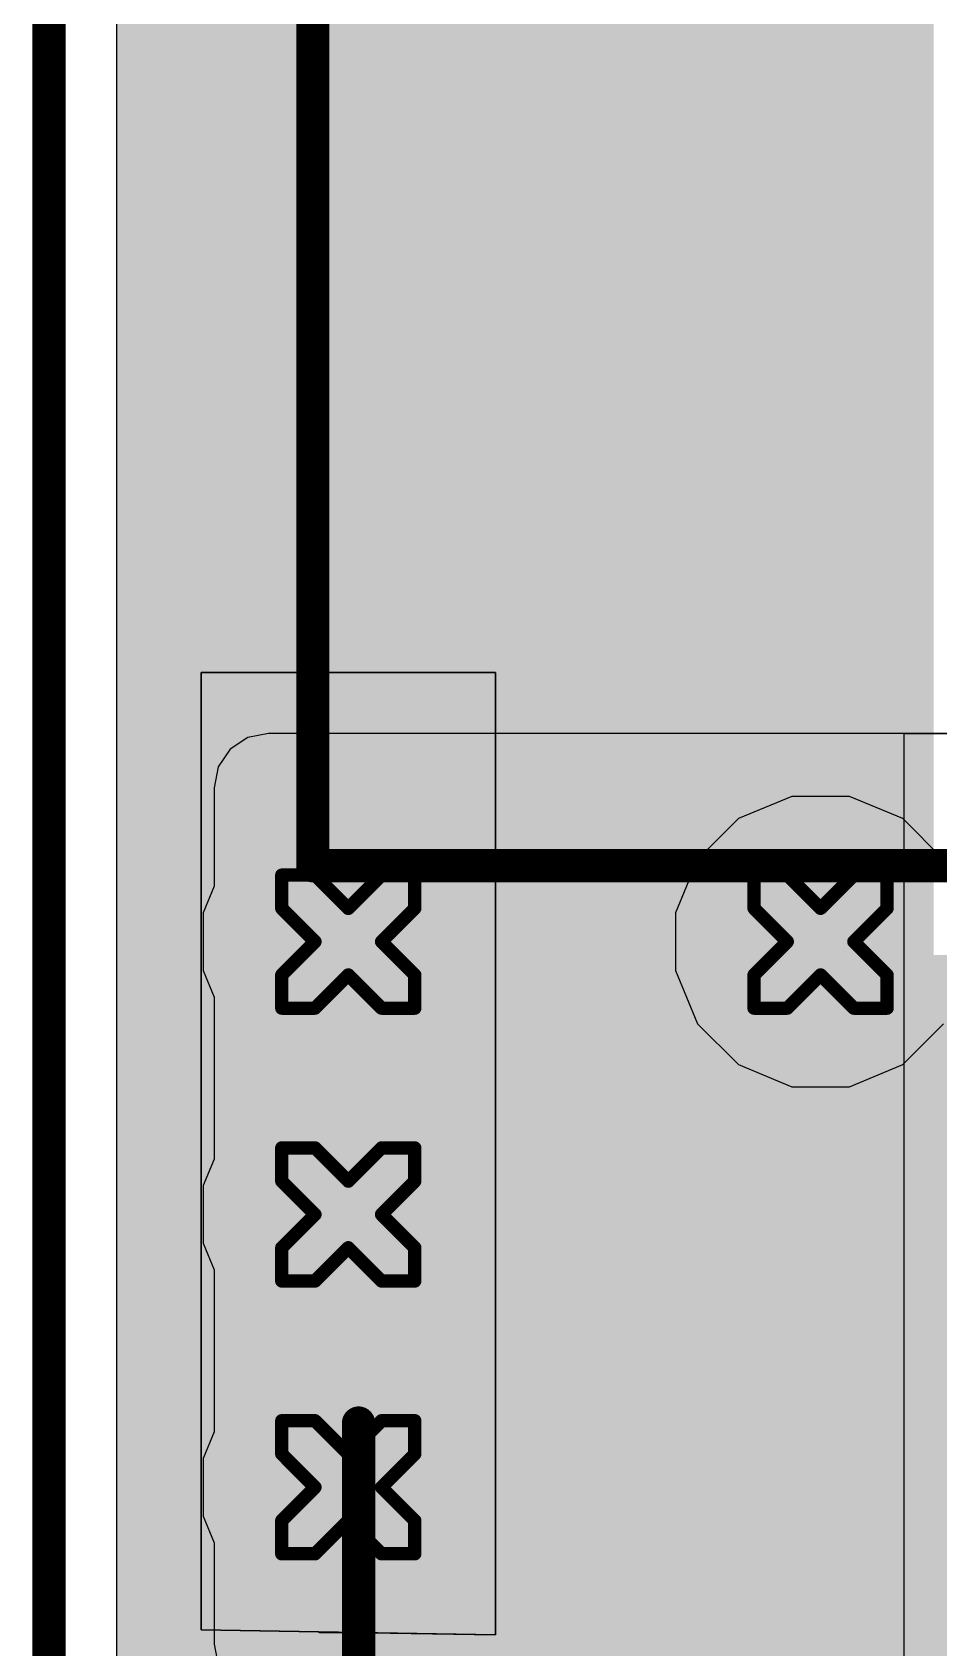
# Model space of a CAD drawing. Header units: inches. Extents: x -6 to 328, y -6 to 90.
# Drawn here: x -5.71 to -2.25, y 20.48 to 26.65 of the extents above; entities that cross this region are included whole.
import ezdxf

# ---------------------------------------------------------------- set-up
doc = ezdxf.new("R2010")
doc.units = ezdxf.units.IN
for name, color, linetype in [('Board Outline', 216, 'Continuous'), ('Bottom Layer', 5, 'Continuous'), ('Drill Drawing', 1, 'Continuous'), ('GND', 76, 'Continuous'), ('PWR', 16, 'Continuous'), ('Top Layer', 1, 'Continuous'), ('Top Overlay', 2, 'Continuous'), ('Top Paste', 8, 'Continuous'), ('Top Solder', 216, 'Continuous'), ('Via Holes', 16, 'Continuous')]:
    doc.layers.add(name, color=color, linetype=linetype)

# ---------------------------------------------------------------- blocks, each defined once
blk = doc.blocks.new('FEXL0550A_150M_46')
at = {"layer": 'Top Layer'}
for points in [[(-2.25, 2.35), (-1, 2.35), (-1, -2.35), (-2.25, -2.35)], [(1, 2.35), (2.25, 2.35), (2.25, -2.35), (1, -2.35)]]:
    blk.add_hatch(color=1, dxfattribs=at).paths.add_polyline_path(points)
at = {"layer": 'Top Paste'}
for points in [[(-2.25, 2.35), (-1, 2.35), (-1, -2.35), (-2.25, -2.35)], [(1, 2.35), (2.25, 2.35), (2.25, -2.35), (1, -2.35)]]:
    blk.add_hatch(color=8, dxfattribs=at).paths.add_polyline_path(points)
at = {"layer": 'Top Solder'}
for points in [[(-2.3516, 2.4516), (-0.8984, 2.4516), (-0.8984, -2.4516), (-2.3516, -2.4516)], [(0.8984, 2.4516), (2.3516, 2.4516), (2.3516, -2.4516), (0.8984, -2.4516)]]:
    blk.add_hatch(color=216, dxfattribs=at).paths.add_polyline_path(points)
at = {"layer": 'Top Overlay'}
for points in [[(-2.8024, 2.6992, 0.127, 0.127, 0), (2.8024, 2.6992, 0.127, 0.127, 0)], [(-2.8024, -2.6924, 0.127, 0.127, 0), (-2.8024, 2.6992, 0.127, 0.127, 0)], [(2.8024, -2.6924, 0.127, 0.127, 0), (2.8024, 2.6992, 0.127, 0.127, 0)], [(-2.794, -2.6924, 0.127, 0.127, 0), (2.8024, -2.6924, 0.127, 0.127, 0)]]:
    blk.add_lwpolyline(points, format="xyseb", dxfattribs=at)
for points in [[(-2.8341, 2.6992, 0.0635, 0.0635, 1), (-2.7706, 2.6992, 0.0635, 0.0635, 1)], [(-2.8341, 2.6992, 0.0635, 0.0635, 1), (-2.7706, 2.6992, 0.0635, 0.0635, 1)], [(2.7706, 2.6992, 0.0635, 0.0635, 1), (2.8341, 2.6992, 0.0635, 0.0635, 1)], [(2.7706, 2.6992, 0.0635, 0.0635, 1), (2.8341, 2.6992, 0.0635, 0.0635, 1)], [(-2.8341, -2.6924, 0.0635, 0.0635, 1), (-2.7706, -2.6924, 0.0635, 0.0635, 1)], [(-2.8258, -2.6924, 0.0635, 0.0635, 1), (-2.7622, -2.6924, 0.0635, 0.0635, 1)], [(2.7706, -2.6924, 0.0635, 0.0635, 1), (2.8341, -2.6924, 0.0635, 0.0635, 1)], [(2.7706, -2.6924, 0.0635, 0.0635, 1), (2.8341, -2.6924, 0.0635, 0.0635, 1)]]:
    blk.add_lwpolyline(points, format="xyseb", close=True, dxfattribs=at)
blk = doc.blocks.new('SMA_58')
at = {"layer": 'Top Layer'}
blk.add_hatch(color=1, dxfattribs=at).paths.add_polyline_path([(-3.25, 0.85), (-0.75, 0.85), (-0.75, -0.85), (-3.25, -0.85)])
at = {"layer": 'Top Overlay'}
for points in [[(-4.445, -1.4215), (-3.278, -1.4215), (-3.278, 1.422), (-4.445, 1.422)], [(-3.2999, -1.4219), (-2.5959, -1.4219), (-2.5959, -0.924), (-3.2999, -0.924)]]:
    blk.add_hatch(color=2, dxfattribs=at).paths.add_polyline_path(points)
at = {"layer": 'Top Paste'}
blk.add_hatch(color=8, dxfattribs=at).paths.add_polyline_path([(-3.25, 0.85), (-0.75, 0.85), (-0.75, -0.85), (-3.25, -0.85)])
at = {"layer": 'Top Solder'}
blk.add_hatch(color=216, dxfattribs=at).paths.add_polyline_path([(-3.3516, 0.9516), (-0.6484, 0.9516), (-0.6484, -0.9516), (-3.3516, -0.9516)])
at = {"layer": 'Top Overlay'}
blk.add_lwpolyline([(2.0612, -1.3577, 0.127, 0.127, 0), (-2.6581, -1.3577, 0.127, 0.127, 0)], format="xyseb", dxfattribs=at)
blk.add_lwpolyline([(-2.6899, -1.3577, 0.0635, 0.0635, 1), (-2.6264, -1.3577, 0.0635, 0.0635, 1)], format="xyseb", close=True, dxfattribs=at)

msp = doc.modelspace()

# ---------------------------------------------------------------- hatches: boundary and pattern name
at = {"layer": 'Bottom Layer'}
for points in [[(-5.391, 20.1676), (-2.2718, 20.1676), (-2.2718, 28.3464), (-5.391, 28.3464)], [(-4.888, 20.8788), (-0.3922, 20.8788), (-0.3922, 22.5044), (-4.888, 22.5044)]]:
    msp.add_hatch(color=5, dxfattribs=at).paths.add_polyline_path(points)
h = msp.add_hatch(color=5, dxfattribs=at)
edge = h.paths.add_edge_path()
edge.add_arc((-4.507, 23.1798), 0.3, 0, 360)
h = msp.add_hatch(color=5, dxfattribs=at)
edge = h.paths.add_edge_path()
edge.add_arc((-2.7036, 23.1798), 0.3, 0, 360)
h = msp.add_hatch(color=5, dxfattribs=at)
edge = h.paths.add_edge_path()
edge.add_arc((-4.507, 22.1384), 0.3, 0, 360)
h = msp.add_hatch(color=5, dxfattribs=at)
edge = h.paths.add_edge_path()
edge.add_arc((-4.507, 21.097), 0.3, 0, 360)
at = {"layer": 'GND'}
h = msp.add_hatch(color=76, dxfattribs=at)
edge = h.paths.add_edge_path()
edge.add_arc((-4.507, 23.1798), 0.3, 0, 360)
h = msp.add_hatch(color=76, dxfattribs=at)
edge = h.paths.add_edge_path()
edge.add_arc((-2.7036, 23.1798), 0.3, 0, 360)
h = msp.add_hatch(color=76, dxfattribs=at)
edge = h.paths.add_edge_path()
edge.add_arc((-4.507, 22.1384), 0.3, 0, 360)
h = msp.add_hatch(color=76, dxfattribs=at)
edge = h.paths.add_edge_path()
edge.add_arc((-4.507, 21.097), 0.3, 0, 360)
at = {"layer": 'PWR'}
for points in [[(-4.8118, 20.4978), (-2.3845, 20.4978), (-2.3845, 23.7675), (-4.8118, 23.7675)], [(-4.8118, 20.4978), (-0.456, 20.4978), (-0.456, 22.5044), (-4.8118, 22.5044)]]:
    msp.add_hatch(color=16, dxfattribs=at).paths.add_polyline_path(points)
h = msp.add_hatch(color=16, dxfattribs=at)
edge = h.paths.add_edge_path()
edge.add_arc((-4.507, 23.1798), 0.3, 0, 360)
h = msp.add_hatch(color=16, dxfattribs=at)
edge = h.paths.add_edge_path()
edge.add_arc((-2.7036, 23.1798), 0.3, 0, 360)
h = msp.add_hatch(color=16, dxfattribs=at)
edge = h.paths.add_edge_path()
edge.add_arc((-4.507, 22.1384), 0.3, 0, 360)
h = msp.add_hatch(color=16, dxfattribs=at)
edge = h.paths.add_edge_path()
edge.add_arc((-4.507, 21.097), 0.3, 0, 360)
at = {"layer": 'Top Layer'}
for points in [[(-5.391, 19.434), (-2.3742, 19.434), (-2.3742, 28.854), (-5.391, 28.854)], [(-4.89, 20.5486), (0.6692, 20.5486), (0.6692, 22.479), (-4.89, 22.479)]]:
    msp.add_hatch(color=1, dxfattribs=at).paths.add_polyline_path(points)
h = msp.add_hatch(color=1, dxfattribs=at)
edge = h.paths.add_edge_path()
edge.add_arc((-4.507, 23.1798), 0.3, 0, 360)
h = msp.add_hatch(color=1, dxfattribs=at)
edge = h.paths.add_edge_path()
edge.add_arc((-2.7036, 23.1798), 0.3, 0, 360)
h = msp.add_hatch(color=1, dxfattribs=at)
edge = h.paths.add_edge_path()
edge.add_arc((-4.507, 22.1384), 0.3, 0, 360)
h = msp.add_hatch(color=1, dxfattribs=at)
edge = h.paths.add_edge_path()
edge.add_arc((-4.507, 21.097), 0.3, 0, 360)
at = {"layer": 'Via Holes'}
h = msp.add_hatch(color=7, dxfattribs=at)
edge = h.paths.add_edge_path()
edge.add_arc((-4.507, 23.1798), 0.15, 0, 360)
h = msp.add_hatch(color=7, dxfattribs=at)
edge = h.paths.add_edge_path()
edge.add_arc((-2.7036, 23.1798), 0.15, 0, 360)
h = msp.add_hatch(color=7, dxfattribs=at)
edge = h.paths.add_edge_path()
edge.add_arc((-4.507, 22.1384), 0.15, 0, 360)
h = msp.add_hatch(color=7, dxfattribs=at)
edge = h.paths.add_edge_path()
edge.add_arc((-4.507, 21.097), 0.15, 0, 360)

# ---------------------------------------------------------------- linework, layer by layer
at = {"layer": 'Board Outline'}
msp.add_lwpolyline([(-5.65, 32.4074, 0.127, 0.127, 0), (-5.65, -1.4074, 0.127, 0.127, 0)], format="xyseb", dxfattribs=at)
at = {"layer": 'Drill Drawing'}
for points in [[(-4.761, 23.3068, 0.0508, 0.0508, 0), (-4.761, 23.4338, 0.0508, 0.0508, 0)], [(-4.761, 23.4338, 0.0508, 0.0508, 0), (-4.634, 23.4338, 0.0508, 0.0508, 0)], [(-4.634, 23.4338, 0.0508, 0.0508, 0), (-4.507, 23.3068, 0.0508, 0.0508, 0)], [(-4.507, 23.3068, 0.0508, 0.0508, 0), (-4.38, 23.4338, 0.0508, 0.0508, 0)], [(-4.38, 23.4338, 0.0508, 0.0508, 0), (-4.253, 23.4338, 0.0508, 0.0508, 0)], [(-4.253, 23.3068, 0.0508, 0.0508, 0), (-4.253, 23.4338, 0.0508, 0.0508, 0)], [(-2.9576, 23.3068, 0.0508, 0.0508, 0), (-2.9576, 23.4338, 0.0508, 0.0508, 0)], [(-2.9576, 23.4338, 0.0508, 0.0508, 0), (-2.8306, 23.4338, 0.0508, 0.0508, 0)], [(-2.8306, 23.4338, 0.0508, 0.0508, 0), (-2.7036, 23.3068, 0.0508, 0.0508, 0)], [(-2.7036, 23.3068, 0.0508, 0.0508, 0), (-2.5766, 23.4338, 0.0508, 0.0508, 0)], [(-2.5766, 23.4338, 0.0508, 0.0508, 0), (-2.4496, 23.4338, 0.0508, 0.0508, 0)], [(-2.4496, 23.3068, 0.0508, 0.0508, 0), (-2.4496, 23.4338, 0.0508, 0.0508, 0)], [(-4.761, 23.3068, 0.0508, 0.0508, 0), (-4.634, 23.1798, 0.0508, 0.0508, 0)], [(-4.38, 23.1798, 0.0508, 0.0508, 0), (-4.253, 23.3068, 0.0508, 0.0508, 0)], [(-2.9576, 23.3068, 0.0508, 0.0508, 0), (-2.8306, 23.1798, 0.0508, 0.0508, 0)], [(-2.5766, 23.1798, 0.0508, 0.0508, 0), (-2.4496, 23.3068, 0.0508, 0.0508, 0)], [(-4.761, 23.0528, 0.0508, 0.0508, 0), (-4.634, 23.1798, 0.0508, 0.0508, 0)], [(-4.38, 23.1798, 0.0508, 0.0508, 0), (-4.253, 23.0528, 0.0508, 0.0508, 0)], [(-2.9576, 23.0528, 0.0508, 0.0508, 0), (-2.8306, 23.1798, 0.0508, 0.0508, 0)], [(-2.5766, 23.1798, 0.0508, 0.0508, 0), (-2.4496, 23.0528, 0.0508, 0.0508, 0)], [(-4.761, 22.9258, 0.0508, 0.0508, 0), (-4.761, 23.0528, 0.0508, 0.0508, 0)], [(-4.634, 22.9258, 0.0508, 0.0508, 0), (-4.507, 23.0528, 0.0508, 0.0508, 0)], [(-4.507, 23.0528, 0.0508, 0.0508, 0), (-4.38, 22.9258, 0.0508, 0.0508, 0)], [(-4.253, 22.9258, 0.0508, 0.0508, 0), (-4.253, 23.0528, 0.0508, 0.0508, 0)], [(-2.9576, 22.9258, 0.0508, 0.0508, 0), (-2.9576, 23.0528, 0.0508, 0.0508, 0)], [(-2.8306, 22.9258, 0.0508, 0.0508, 0), (-2.7036, 23.0528, 0.0508, 0.0508, 0)], [(-2.7036, 23.0528, 0.0508, 0.0508, 0), (-2.5766, 22.9258, 0.0508, 0.0508, 0)], [(-2.4496, 22.9258, 0.0508, 0.0508, 0), (-2.4496, 23.0528, 0.0508, 0.0508, 0)], [(-4.761, 22.9258, 0.0508, 0.0508, 0), (-4.634, 22.9258, 0.0508, 0.0508, 0)], [(-4.38, 22.9258, 0.0508, 0.0508, 0), (-4.253, 22.9258, 0.0508, 0.0508, 0)], [(-2.9576, 22.9258, 0.0508, 0.0508, 0), (-2.8306, 22.9258, 0.0508, 0.0508, 0)], [(-2.5766, 22.9258, 0.0508, 0.0508, 0), (-2.4496, 22.9258, 0.0508, 0.0508, 0)], [(-4.761, 22.2654, 0.0508, 0.0508, 0), (-4.761, 22.3924, 0.0508, 0.0508, 0)], [(-4.761, 22.3924, 0.0508, 0.0508, 0), (-4.634, 22.3924, 0.0508, 0.0508, 0)], [(-4.634, 22.3924, 0.0508, 0.0508, 0), (-4.507, 22.2654, 0.0508, 0.0508, 0)], [(-4.507, 22.2654, 0.0508, 0.0508, 0), (-4.38, 22.3924, 0.0508, 0.0508, 0)], [(-4.38, 22.3924, 0.0508, 0.0508, 0), (-4.253, 22.3924, 0.0508, 0.0508, 0)], [(-4.253, 22.2654, 0.0508, 0.0508, 0), (-4.253, 22.3924, 0.0508, 0.0508, 0)], [(-4.761, 22.2654, 0.0508, 0.0508, 0), (-4.634, 22.1384, 0.0508, 0.0508, 0)], [(-4.38, 22.1384, 0.0508, 0.0508, 0), (-4.253, 22.2654, 0.0508, 0.0508, 0)], [(-4.761, 22.0114, 0.0508, 0.0508, 0), (-4.634, 22.1384, 0.0508, 0.0508, 0)], [(-4.38, 22.1384, 0.0508, 0.0508, 0), (-4.253, 22.0114, 0.0508, 0.0508, 0)], [(-4.761, 21.8844, 0.0508, 0.0508, 0), (-4.761, 22.0114, 0.0508, 0.0508, 0)], [(-4.634, 21.8844, 0.0508, 0.0508, 0), (-4.507, 22.0114, 0.0508, 0.0508, 0)], [(-4.507, 22.0114, 0.0508, 0.0508, 0), (-4.38, 21.8844, 0.0508, 0.0508, 0)], [(-4.253, 21.8844, 0.0508, 0.0508, 0), (-4.253, 22.0114, 0.0508, 0.0508, 0)], [(-4.761, 21.8844, 0.0508, 0.0508, 0), (-4.634, 21.8844, 0.0508, 0.0508, 0)], [(-4.38, 21.8844, 0.0508, 0.0508, 0), (-4.253, 21.8844, 0.0508, 0.0508, 0)], [(-4.761, 21.224, 0.0508, 0.0508, 0), (-4.761, 21.351, 0.0508, 0.0508, 0)], [(-4.761, 21.351, 0.0508, 0.0508, 0), (-4.634, 21.351, 0.0508, 0.0508, 0)], [(-4.634, 21.351, 0.0508, 0.0508, 0), (-4.507, 21.224, 0.0508, 0.0508, 0)], [(-4.507, 21.224, 0.0508, 0.0508, 0), (-4.38, 21.351, 0.0508, 0.0508, 0)], [(-4.38, 21.351, 0.0508, 0.0508, 0), (-4.253, 21.351, 0.0508, 0.0508, 0)], [(-4.253, 21.224, 0.0508, 0.0508, 0), (-4.253, 21.351, 0.0508, 0.0508, 0)], [(-4.761, 21.224, 0.0508, 0.0508, 0), (-4.634, 21.097, 0.0508, 0.0508, 0)], [(-4.38, 21.097, 0.0508, 0.0508, 0), (-4.253, 21.224, 0.0508, 0.0508, 0)], [(-4.761, 20.97, 0.0508, 0.0508, 0), (-4.634, 21.097, 0.0508, 0.0508, 0)], [(-4.38, 21.097, 0.0508, 0.0508, 0), (-4.253, 20.97, 0.0508, 0.0508, 0)], [(-4.761, 20.843, 0.0508, 0.0508, 0), (-4.761, 20.97, 0.0508, 0.0508, 0)], [(-4.634, 20.843, 0.0508, 0.0508, 0), (-4.507, 20.97, 0.0508, 0.0508, 0)], [(-4.507, 20.97, 0.0508, 0.0508, 0), (-4.38, 20.843, 0.0508, 0.0508, 0)], [(-4.253, 20.843, 0.0508, 0.0508, 0), (-4.253, 20.97, 0.0508, 0.0508, 0)], [(-4.761, 20.843, 0.0508, 0.0508, 0), (-4.634, 20.843, 0.0508, 0.0508, 0)], [(-4.38, 20.843, 0.0508, 0.0508, 0), (-4.253, 20.843, 0.0508, 0.0508, 0)]]:
    msp.add_lwpolyline(points, format="xyseb", dxfattribs=at)
for points in [[(-4.7737, 23.4338, 0.0254, 0.0254, 1), (-4.7483, 23.4338, 0.0254, 0.0254, 1)], [(-4.7737, 23.4338, 0.0254, 0.0254, 1), (-4.7483, 23.4338, 0.0254, 0.0254, 1)], [(-4.6467, 23.4338, 0.0254, 0.0254, 1), (-4.6213, 23.4338, 0.0254, 0.0254, 1)], [(-4.6467, 23.4338, 0.0254, 0.0254, 1), (-4.6213, 23.4338, 0.0254, 0.0254, 1)], [(-4.3927, 23.4338, 0.0254, 0.0254, 1), (-4.3673, 23.4338, 0.0254, 0.0254, 1)], [(-4.3927, 23.4338, 0.0254, 0.0254, 1), (-4.3673, 23.4338, 0.0254, 0.0254, 1)], [(-4.2657, 23.4338, 0.0254, 0.0254, 1), (-4.2403, 23.4338, 0.0254, 0.0254, 1)], [(-4.2657, 23.4338, 0.0254, 0.0254, 1), (-4.2403, 23.4338, 0.0254, 0.0254, 1)], [(-2.9703, 23.4338, 0.0254, 0.0254, 1), (-2.9449, 23.4338, 0.0254, 0.0254, 1)], [(-2.9703, 23.4338, 0.0254, 0.0254, 1), (-2.9449, 23.4338, 0.0254, 0.0254, 1)], [(-2.8433, 23.4338, 0.0254, 0.0254, 1), (-2.8179, 23.4338, 0.0254, 0.0254, 1)], [(-2.8433, 23.4338, 0.0254, 0.0254, 1), (-2.8179, 23.4338, 0.0254, 0.0254, 1)], [(-2.5893, 23.4338, 0.0254, 0.0254, 1), (-2.5639, 23.4338, 0.0254, 0.0254, 1)], [(-2.5893, 23.4338, 0.0254, 0.0254, 1), (-2.5639, 23.4338, 0.0254, 0.0254, 1)], [(-2.4623, 23.4338, 0.0254, 0.0254, 1), (-2.4369, 23.4338, 0.0254, 0.0254, 1)], [(-2.4623, 23.4338, 0.0254, 0.0254, 1), (-2.4369, 23.4338, 0.0254, 0.0254, 1)], [(-4.7737, 23.3068, 0.0254, 0.0254, 1), (-4.7483, 23.3068, 0.0254, 0.0254, 1)], [(-4.7737, 23.3068, 0.0254, 0.0254, 1), (-4.7483, 23.3068, 0.0254, 0.0254, 1)], [(-4.5197, 23.3068, 0.0254, 0.0254, 1), (-4.4943, 23.3068, 0.0254, 0.0254, 1)], [(-4.5197, 23.3068, 0.0254, 0.0254, 1), (-4.4943, 23.3068, 0.0254, 0.0254, 1)], [(-4.2657, 23.3068, 0.0254, 0.0254, 1), (-4.2403, 23.3068, 0.0254, 0.0254, 1)], [(-4.2657, 23.3068, 0.0254, 0.0254, 1), (-4.2403, 23.3068, 0.0254, 0.0254, 1)], [(-2.9703, 23.3068, 0.0254, 0.0254, 1), (-2.9449, 23.3068, 0.0254, 0.0254, 1)], [(-2.9703, 23.3068, 0.0254, 0.0254, 1), (-2.9449, 23.3068, 0.0254, 0.0254, 1)], [(-2.7163, 23.3068, 0.0254, 0.0254, 1), (-2.6909, 23.3068, 0.0254, 0.0254, 1)], [(-2.7163, 23.3068, 0.0254, 0.0254, 1), (-2.6909, 23.3068, 0.0254, 0.0254, 1)], [(-2.4623, 23.3068, 0.0254, 0.0254, 1), (-2.4369, 23.3068, 0.0254, 0.0254, 1)], [(-2.4623, 23.3068, 0.0254, 0.0254, 1), (-2.4369, 23.3068, 0.0254, 0.0254, 1)], [(-4.6467, 23.1798, 0.0254, 0.0254, 1), (-4.6213, 23.1798, 0.0254, 0.0254, 1)], [(-4.6467, 23.1798, 0.0254, 0.0254, 1), (-4.6213, 23.1798, 0.0254, 0.0254, 1)], [(-4.3927, 23.1798, 0.0254, 0.0254, 1), (-4.3673, 23.1798, 0.0254, 0.0254, 1)], [(-4.3927, 23.1798, 0.0254, 0.0254, 1), (-4.3673, 23.1798, 0.0254, 0.0254, 1)], [(-2.8433, 23.1798, 0.0254, 0.0254, 1), (-2.8179, 23.1798, 0.0254, 0.0254, 1)], [(-2.8433, 23.1798, 0.0254, 0.0254, 1), (-2.8179, 23.1798, 0.0254, 0.0254, 1)], [(-2.5893, 23.1798, 0.0254, 0.0254, 1), (-2.5639, 23.1798, 0.0254, 0.0254, 1)], [(-2.5893, 23.1798, 0.0254, 0.0254, 1), (-2.5639, 23.1798, 0.0254, 0.0254, 1)], [(-4.7737, 23.0528, 0.0254, 0.0254, 1), (-4.7483, 23.0528, 0.0254, 0.0254, 1)], [(-4.7737, 23.0528, 0.0254, 0.0254, 1), (-4.7483, 23.0528, 0.0254, 0.0254, 1)], [(-4.5197, 23.0528, 0.0254, 0.0254, 1), (-4.4943, 23.0528, 0.0254, 0.0254, 1)], [(-4.5197, 23.0528, 0.0254, 0.0254, 1), (-4.4943, 23.0528, 0.0254, 0.0254, 1)], [(-4.2657, 23.0528, 0.0254, 0.0254, 1), (-4.2403, 23.0528, 0.0254, 0.0254, 1)], [(-4.2657, 23.0528, 0.0254, 0.0254, 1), (-4.2403, 23.0528, 0.0254, 0.0254, 1)], [(-2.9703, 23.0528, 0.0254, 0.0254, 1), (-2.9449, 23.0528, 0.0254, 0.0254, 1)], [(-2.9703, 23.0528, 0.0254, 0.0254, 1), (-2.9449, 23.0528, 0.0254, 0.0254, 1)], [(-2.7163, 23.0528, 0.0254, 0.0254, 1), (-2.6909, 23.0528, 0.0254, 0.0254, 1)], [(-2.7163, 23.0528, 0.0254, 0.0254, 1), (-2.6909, 23.0528, 0.0254, 0.0254, 1)], [(-2.4623, 23.0528, 0.0254, 0.0254, 1), (-2.4369, 23.0528, 0.0254, 0.0254, 1)], [(-2.4623, 23.0528, 0.0254, 0.0254, 1), (-2.4369, 23.0528, 0.0254, 0.0254, 1)], [(-4.7737, 22.9258, 0.0254, 0.0254, 1), (-4.7483, 22.9258, 0.0254, 0.0254, 1)], [(-4.7737, 22.9258, 0.0254, 0.0254, 1), (-4.7483, 22.9258, 0.0254, 0.0254, 1)], [(-4.6467, 22.9258, 0.0254, 0.0254, 1), (-4.6213, 22.9258, 0.0254, 0.0254, 1)], [(-4.6467, 22.9258, 0.0254, 0.0254, 1), (-4.6213, 22.9258, 0.0254, 0.0254, 1)], [(-4.3927, 22.9258, 0.0254, 0.0254, 1), (-4.3673, 22.9258, 0.0254, 0.0254, 1)], [(-4.3927, 22.9258, 0.0254, 0.0254, 1), (-4.3673, 22.9258, 0.0254, 0.0254, 1)], [(-4.2657, 22.9258, 0.0254, 0.0254, 1), (-4.2403, 22.9258, 0.0254, 0.0254, 1)], [(-4.2657, 22.9258, 0.0254, 0.0254, 1), (-4.2403, 22.9258, 0.0254, 0.0254, 1)], [(-2.9703, 22.9258, 0.0254, 0.0254, 1), (-2.9449, 22.9258, 0.0254, 0.0254, 1)], [(-2.9703, 22.9258, 0.0254, 0.0254, 1), (-2.9449, 22.9258, 0.0254, 0.0254, 1)], [(-2.8433, 22.9258, 0.0254, 0.0254, 1), (-2.8179, 22.9258, 0.0254, 0.0254, 1)], [(-2.8433, 22.9258, 0.0254, 0.0254, 1), (-2.8179, 22.9258, 0.0254, 0.0254, 1)], [(-2.5893, 22.9258, 0.0254, 0.0254, 1), (-2.5639, 22.9258, 0.0254, 0.0254, 1)], [(-2.5893, 22.9258, 0.0254, 0.0254, 1), (-2.5639, 22.9258, 0.0254, 0.0254, 1)], [(-2.4623, 22.9258, 0.0254, 0.0254, 1), (-2.4369, 22.9258, 0.0254, 0.0254, 1)], [(-2.4623, 22.9258, 0.0254, 0.0254, 1), (-2.4369, 22.9258, 0.0254, 0.0254, 1)], [(-4.7737, 22.3924, 0.0254, 0.0254, 1), (-4.7483, 22.3924, 0.0254, 0.0254, 1)], [(-4.7737, 22.3924, 0.0254, 0.0254, 1), (-4.7483, 22.3924, 0.0254, 0.0254, 1)], [(-4.6467, 22.3924, 0.0254, 0.0254, 1), (-4.6213, 22.3924, 0.0254, 0.0254, 1)], [(-4.6467, 22.3924, 0.0254, 0.0254, 1), (-4.6213, 22.3924, 0.0254, 0.0254, 1)], [(-4.3927, 22.3924, 0.0254, 0.0254, 1), (-4.3673, 22.3924, 0.0254, 0.0254, 1)], [(-4.3927, 22.3924, 0.0254, 0.0254, 1), (-4.3673, 22.3924, 0.0254, 0.0254, 1)], [(-4.2657, 22.3924, 0.0254, 0.0254, 1), (-4.2403, 22.3924, 0.0254, 0.0254, 1)], [(-4.2657, 22.3924, 0.0254, 0.0254, 1), (-4.2403, 22.3924, 0.0254, 0.0254, 1)], [(-4.7737, 22.2654, 0.0254, 0.0254, 1), (-4.7483, 22.2654, 0.0254, 0.0254, 1)], [(-4.7737, 22.2654, 0.0254, 0.0254, 1), (-4.7483, 22.2654, 0.0254, 0.0254, 1)], [(-4.5197, 22.2654, 0.0254, 0.0254, 1), (-4.4943, 22.2654, 0.0254, 0.0254, 1)], [(-4.5197, 22.2654, 0.0254, 0.0254, 1), (-4.4943, 22.2654, 0.0254, 0.0254, 1)], [(-4.2657, 22.2654, 0.0254, 0.0254, 1), (-4.2403, 22.2654, 0.0254, 0.0254, 1)], [(-4.2657, 22.2654, 0.0254, 0.0254, 1), (-4.2403, 22.2654, 0.0254, 0.0254, 1)], [(-4.6467, 22.1384, 0.0254, 0.0254, 1), (-4.6213, 22.1384, 0.0254, 0.0254, 1)], [(-4.6467, 22.1384, 0.0254, 0.0254, 1), (-4.6213, 22.1384, 0.0254, 0.0254, 1)], [(-4.3927, 22.1384, 0.0254, 0.0254, 1), (-4.3673, 22.1384, 0.0254, 0.0254, 1)], [(-4.3927, 22.1384, 0.0254, 0.0254, 1), (-4.3673, 22.1384, 0.0254, 0.0254, 1)], [(-4.7737, 22.0114, 0.0254, 0.0254, 1), (-4.7483, 22.0114, 0.0254, 0.0254, 1)], [(-4.7737, 22.0114, 0.0254, 0.0254, 1), (-4.7483, 22.0114, 0.0254, 0.0254, 1)], [(-4.5197, 22.0114, 0.0254, 0.0254, 1), (-4.4943, 22.0114, 0.0254, 0.0254, 1)], [(-4.5197, 22.0114, 0.0254, 0.0254, 1), (-4.4943, 22.0114, 0.0254, 0.0254, 1)], [(-4.2657, 22.0114, 0.0254, 0.0254, 1), (-4.2403, 22.0114, 0.0254, 0.0254, 1)], [(-4.2657, 22.0114, 0.0254, 0.0254, 1), (-4.2403, 22.0114, 0.0254, 0.0254, 1)], [(-4.7737, 21.8844, 0.0254, 0.0254, 1), (-4.7483, 21.8844, 0.0254, 0.0254, 1)], [(-4.7737, 21.8844, 0.0254, 0.0254, 1), (-4.7483, 21.8844, 0.0254, 0.0254, 1)], [(-4.6467, 21.8844, 0.0254, 0.0254, 1), (-4.6213, 21.8844, 0.0254, 0.0254, 1)], [(-4.6467, 21.8844, 0.0254, 0.0254, 1), (-4.6213, 21.8844, 0.0254, 0.0254, 1)], [(-4.3927, 21.8844, 0.0254, 0.0254, 1), (-4.3673, 21.8844, 0.0254, 0.0254, 1)], [(-4.3927, 21.8844, 0.0254, 0.0254, 1), (-4.3673, 21.8844, 0.0254, 0.0254, 1)], [(-4.2657, 21.8844, 0.0254, 0.0254, 1), (-4.2403, 21.8844, 0.0254, 0.0254, 1)], [(-4.2657, 21.8844, 0.0254, 0.0254, 1), (-4.2403, 21.8844, 0.0254, 0.0254, 1)], [(-4.7737, 21.351, 0.0254, 0.0254, 1), (-4.7483, 21.351, 0.0254, 0.0254, 1)], [(-4.7737, 21.351, 0.0254, 0.0254, 1), (-4.7483, 21.351, 0.0254, 0.0254, 1)], [(-4.6467, 21.351, 0.0254, 0.0254, 1), (-4.6213, 21.351, 0.0254, 0.0254, 1)], [(-4.6467, 21.351, 0.0254, 0.0254, 1), (-4.6213, 21.351, 0.0254, 0.0254, 1)], [(-4.3927, 21.351, 0.0254, 0.0254, 1), (-4.3673, 21.351, 0.0254, 0.0254, 1)], [(-4.3927, 21.351, 0.0254, 0.0254, 1), (-4.3673, 21.351, 0.0254, 0.0254, 1)], [(-4.2657, 21.351, 0.0254, 0.0254, 1), (-4.2403, 21.351, 0.0254, 0.0254, 1)], [(-4.2657, 21.351, 0.0254, 0.0254, 1), (-4.2403, 21.351, 0.0254, 0.0254, 1)], [(-4.7737, 21.224, 0.0254, 0.0254, 1), (-4.7483, 21.224, 0.0254, 0.0254, 1)], [(-4.7737, 21.224, 0.0254, 0.0254, 1), (-4.7483, 21.224, 0.0254, 0.0254, 1)], [(-4.5197, 21.224, 0.0254, 0.0254, 1), (-4.4943, 21.224, 0.0254, 0.0254, 1)], [(-4.5197, 21.224, 0.0254, 0.0254, 1), (-4.4943, 21.224, 0.0254, 0.0254, 1)], [(-4.2657, 21.224, 0.0254, 0.0254, 1), (-4.2403, 21.224, 0.0254, 0.0254, 1)], [(-4.2657, 21.224, 0.0254, 0.0254, 1), (-4.2403, 21.224, 0.0254, 0.0254, 1)], [(-4.6467, 21.097, 0.0254, 0.0254, 1), (-4.6213, 21.097, 0.0254, 0.0254, 1)], [(-4.6467, 21.097, 0.0254, 0.0254, 1), (-4.6213, 21.097, 0.0254, 0.0254, 1)], [(-4.3927, 21.097, 0.0254, 0.0254, 1), (-4.3673, 21.097, 0.0254, 0.0254, 1)], [(-4.3927, 21.097, 0.0254, 0.0254, 1), (-4.3673, 21.097, 0.0254, 0.0254, 1)], [(-4.7737, 20.97, 0.0254, 0.0254, 1), (-4.7483, 20.97, 0.0254, 0.0254, 1)], [(-4.7737, 20.97, 0.0254, 0.0254, 1), (-4.7483, 20.97, 0.0254, 0.0254, 1)], [(-4.5197, 20.97, 0.0254, 0.0254, 1), (-4.4943, 20.97, 0.0254, 0.0254, 1)], [(-4.5197, 20.97, 0.0254, 0.0254, 1), (-4.4943, 20.97, 0.0254, 0.0254, 1)], [(-4.2657, 20.97, 0.0254, 0.0254, 1), (-4.2403, 20.97, 0.0254, 0.0254, 1)], [(-4.2657, 20.97, 0.0254, 0.0254, 1), (-4.2403, 20.97, 0.0254, 0.0254, 1)], [(-4.7737, 20.843, 0.0254, 0.0254, 1), (-4.7483, 20.843, 0.0254, 0.0254, 1)], [(-4.7737, 20.843, 0.0254, 0.0254, 1), (-4.7483, 20.843, 0.0254, 0.0254, 1)], [(-4.6467, 20.843, 0.0254, 0.0254, 1), (-4.6213, 20.843, 0.0254, 0.0254, 1)], [(-4.6467, 20.843, 0.0254, 0.0254, 1), (-4.6213, 20.843, 0.0254, 0.0254, 1)], [(-4.3927, 20.843, 0.0254, 0.0254, 1), (-4.3673, 20.843, 0.0254, 0.0254, 1)], [(-4.3927, 20.843, 0.0254, 0.0254, 1), (-4.3673, 20.843, 0.0254, 0.0254, 1)], [(-4.2657, 20.843, 0.0254, 0.0254, 1), (-4.2403, 20.843, 0.0254, 0.0254, 1)], [(-4.2657, 20.843, 0.0254, 0.0254, 1), (-4.2403, 20.843, 0.0254, 0.0254, 1)]]:
    msp.add_lwpolyline(points, format="xyseb", close=True, dxfattribs=at)
at = {"layer": 'GND'}
for p, q in [((-5.391, -1.3001), (-5.391, 32.3001)), ((-5.0693, 20.5524), (-5.0693, 24.207)), ((-5.0693, 24.207), (-3.9452, 24.207)), ((-3.9452, 24.207), (-5.0693, 24.207)), ((-5.0693, 24.207), (-5.0693, 20.5524)), ((-3.9452, 24.207), (-3.9452, 20.5337)), ((-3.9452, 20.5337), (-3.9452, 24.207)), ((-2.8138, 23.7338), (-3.0174, 23.6495)), ((-2.5934, 23.7338), (-2.8138, 23.7338)), ((-2.3898, 23.6495), (-2.5934, 23.7338)), ((-3.0174, 23.6495), (-3.1733, 23.4936)), ((-2.234, 23.4936), (-2.3898, 23.6495)), ((-3.1733, 23.4936), (-3.2576, 23.29)), ((-3.2576, 23.29), (-3.2576, 23.0696)), ((-3.2576, 23.0696), (-3.1733, 22.866)), ((-3.1733, 22.866), (-3.0174, 22.7102)), ((-2.3898, 22.7102), (-2.234, 22.866)), ((-3.0174, 22.7102), (-2.8138, 22.6258)), ((-2.5934, 22.6258), (-2.3898, 22.7102)), ((-2.8138, 22.6258), (-2.5934, 22.6258)), ((-3.9452, 20.5337), (-5.0693, 20.5524)), ((-5.0693, 20.5524), (-4.6218, 20.5449)), ((-4.6218, 20.5449), (-4.6172, 20.543)), ((-4.6172, 20.543), (-4.5071, 20.543)), ((-4.5071, 20.543), (-3.9452, 20.5337))]:
    msp.add_line(p, q, dxfattribs=at)
at = {"layer": 'PWR'}
for p, q in [((-5.391, 10.8608), (-5.391, 32.3001)), ((-4.8911, 23.9589), (-4.9583, 23.914)), ((-4.8118, 23.9747), (-4.8911, 23.9589)), ((-2.3845, 23.9747), (-4.8118, 23.9747)), ((-2.3845, 20.2906), (-2.3845, 23.9747)), ((-2.3845, 23.9747), (-0.254, 23.9747)), ((-2.3845, 23.9747), (-2.3845, 23.9747)), ((-0.254, 23.9747), (-2.3845, 23.9747)), ((-4.9583, 23.914), (-5.0032, 23.8468)), ((-5.0032, 23.8468), (-5.019, 23.7675)), ((-5.019, 23.7675), (-5.019, 23.3915)), ((-5.019, 23.3915), (-5.061, 23.29)), ((-5.061, 23.29), (-5.061, 23.0696)), ((-5.061, 23.0696), (-5.019, 22.9682)), ((-5.019, 22.9682), (-5.019, 22.3501)), ((-5.019, 22.3501), (-5.061, 22.2486)), ((-5.061, 22.2486), (-5.061, 22.0282)), ((-5.061, 22.0282), (-5.019, 21.9268)), ((-5.019, 21.9268), (-5.019, 21.3087)), ((-5.019, 21.3087), (-5.061, 21.2072)), ((-5.061, 21.2072), (-5.061, 20.9868)), ((-5.061, 20.9868), (-5.019, 20.8854)), ((-5.019, 20.8854), (-5.019, 20.4978)), ((-5.019, 20.4978), (-5.0032, 20.4185))]:
    msp.add_line(p, q, dxfattribs=at)

# ---------------------------------------------------------------- block references
msp.add_blockref('FEXL0550A_150M_46', (-1.84, 26.162))
at = {"rotation": 270}
msp.add_blockref('SMA_58', (-3.11, 18.684), dxfattribs=at)

doc.saveas('drawing.dxf')
